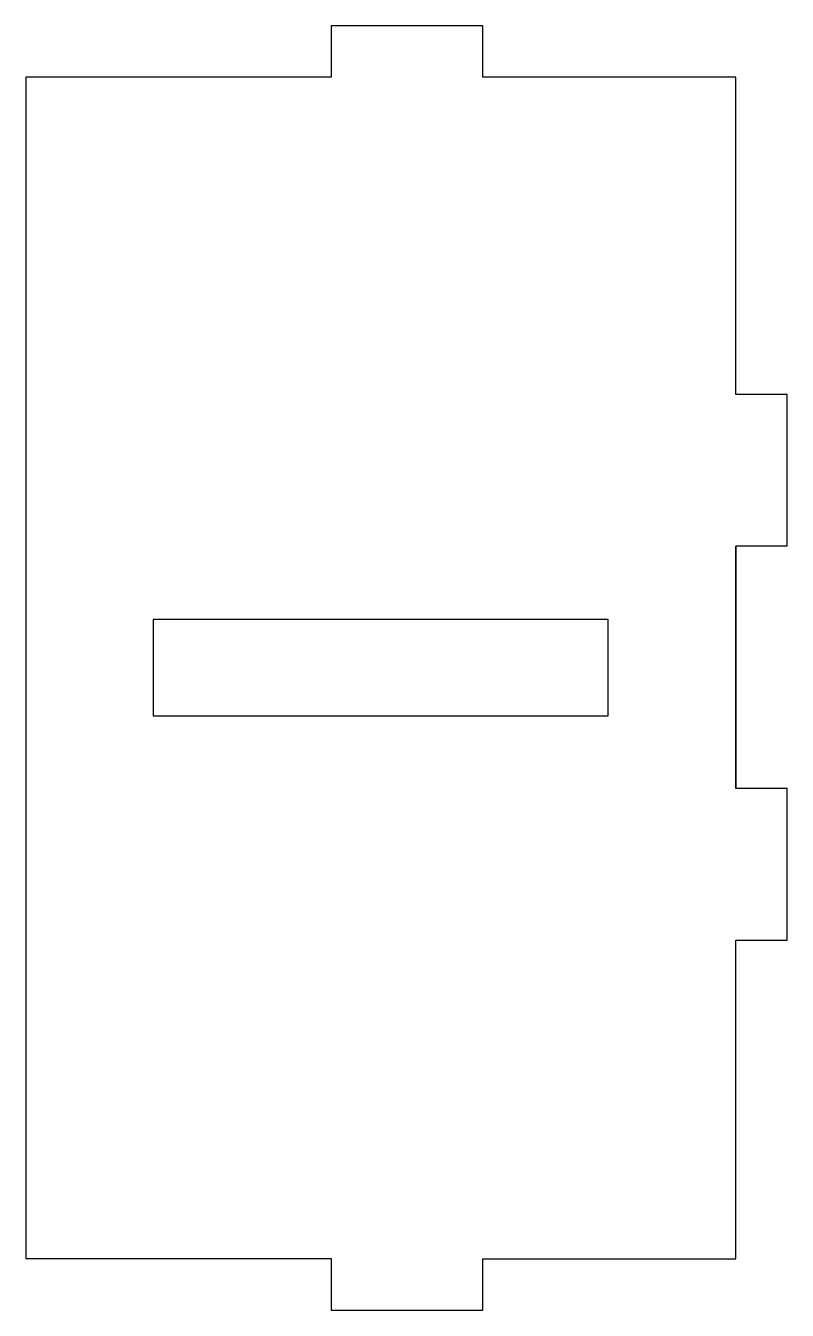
# Model space of a CAD drawing. Header units: inches. Extents: x 10.27 to 13.23, y 0.46 to 5.46.
import ezdxf

# ---------------------------------------------------------------- set-up
doc = ezdxf.new("R2010")
doc.units = ezdxf.units.IN
doc.layers.get('0').update_dxf_attribs({"linetype": 'CONTINUOUS'})

msp = doc.modelspace()

# ---------------------------------------------------------------- linework, layer by layer
for p, q in [((11.4554, 5.4577), (11.4554, 5.2569)), ((12.0459, 5.4577), (11.4554, 5.4577)), ((12.0459, 5.4577), (11.4554, 5.4577)), ((12.0459, 5.2569), (12.0459, 5.4577)), ((12.0459, 5.2569), (12.0459, 5.4577)), ((11.4554, 5.2569), (10.2664, 5.2569)), ((10.2664, 5.2569), (10.2664, 0.6589)), ((13.0308, 5.257), (12.0459, 5.2569)), ((13.0308, 4.0219), (13.0308, 5.257)), ((13.2316, 4.0219), (13.0308, 4.0219)), ((13.2316, 3.4314), (13.2316, 4.0219)), ((13.0308, 2.4893), (13.0318, 3.4312)), ((13.2316, 3.4314), (13.0318, 3.4314)), ((13.0318, 3.4312), (13.0318, 3.4314)), ((13.0318, 3.4312), (13.0318, 2.4891)), ((13.2316, 2.4893), (13.0308, 2.4893)), ((13.2316, 1.8987), (13.2316, 2.4893)), ((13.0308, 0.6586), (13.0318, 1.8985)), ((13.0318, 1.8985), (13.2316, 1.8987)), ((10.2664, 0.6589), (11.4554, 0.6589)), ((11.4554, 0.6589), (11.4554, 0.4577)), ((12.0459, 0.6585), (13.0308, 0.6586)), ((12.0459, 0.4577), (12.0459, 0.6585)), ((11.4554, 0.4577), (12.0459, 0.4577))]:
    msp.add_line(p, q)
msp.add_lwpolyline([(10.763, 3.1461), (10.763, 2.7721), (12.5347, 2.7721), (12.5347, 3.1461)], close=True)

doc.saveas('drawing.dxf')
